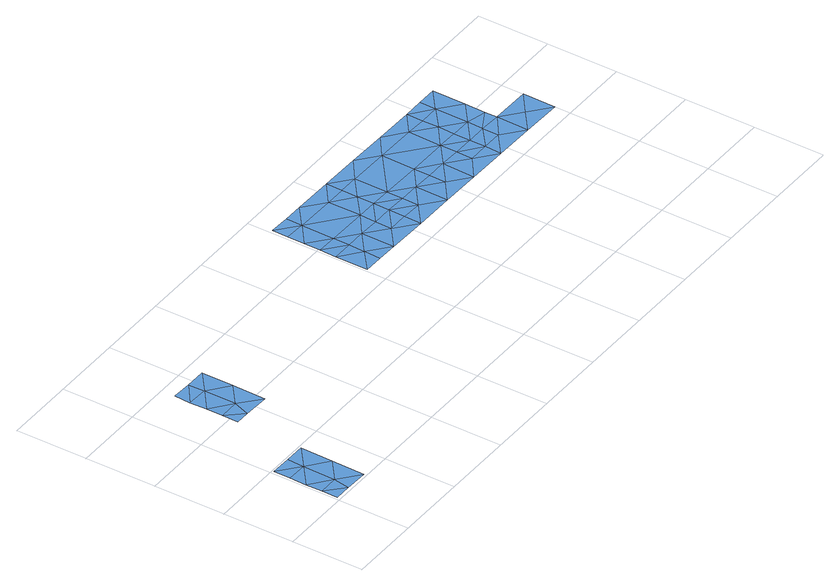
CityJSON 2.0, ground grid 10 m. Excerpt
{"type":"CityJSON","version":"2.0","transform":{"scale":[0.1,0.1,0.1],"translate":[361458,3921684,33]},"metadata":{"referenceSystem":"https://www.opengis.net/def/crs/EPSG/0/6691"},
"CityObjects":{
"waterbody1":{"type":"WaterBody","attributes":{"name":"9","class":"1140","function":"1","WaterBodyRiverFloodingRiskAttribute.description":"5","WaterBodyRiverFloodingRiskAttribute.rankOrg":"1","WaterBodyRiverFloodingRiskAttribute.adminType":"2","WaterBodyRiverFloodingRiskAttribute.scale":"L1"},"geometry":[{"type":"MultiSurface","lod":"1","boundaries":[[[0,1,2]],[[1,3,2]],[[3,4,5]],[[6,7,5]],[[4,6,5]],[[6,4,8]],[[9,10,2]],[[2,11,9]],[[11,2,5]],[[7,11,5]],[[10,0,2]],[[3,5,2]]]}]},
"waterbody2":{"type":"WaterBody","attributes":{"name":"9","class":"1140","function":"1","WaterBodyRiverFloodingRiskAttribute.description":"5","WaterBodyRiverFloodingRiskAttribute.rankOrg":"1","WaterBodyRiverFloodingRiskAttribute.adminType":"2","WaterBodyRiverFloodingRiskAttribute.scale":"L1"},"geometry":[{"type":"MultiSurface","lod":"1","boundaries":[[[12,13,14]],[[15,16,14]],[[17,15,13]],[[16,18,14]],[[19,20,18]],[[21,12,14]],[[13,15,14]],[[18,16,22]],[[22,19,18]],[[23,19,22]],[[20,21,18]],[[18,21,14]]]}]},
"waterbody3":{"type":"WaterBody","attributes":{"name":"9","class":"1140","function":"1","WaterBodyRiverFloodingRiskAttribute.description":"5","WaterBodyRiverFloodingRiskAttribute.rankOrg":"1","WaterBodyRiverFloodingRiskAttribute.adminType":"2","WaterBodyRiverFloodingRiskAttribute.scale":"L1"},"geometry":[{"type":"MultiSurface","lod":"1","boundaries":[[[24,25,26]],[[27,28,29]],[[25,30,31]],[[30,25,24]],[[32,26,25]],[[33,32,25]],[[28,32,29]],[[29,32,33]],[[29,33,34]],[[34,35,29]],[[29,35,27]],[[31,33,25]]]}]},
"waterbody4":{"type":"WaterBody","attributes":{"name":"9","class":"1140","function":"1","WaterBodyRiverFloodingRiskAttribute.description":"5","WaterBodyRiverFloodingRiskAttribute.rankOrg":"2","WaterBodyRiverFloodingRiskAttribute.adminType":"2","WaterBodyRiverFloodingRiskAttribute.scale":"L1"},"geometry":[{"type":"MultiSurface","lod":"1","boundaries":[[[36,37,38]],[[39,38,40]],[[41,42,43]],[[44,35,34]],[[40,45,46]],[[40,46,39]],[[46,44,39]],[[47,48,40]],[[45,40,48]],[[44,34,39]],[[36,31,30]],[[38,31,36]],[[38,33,31]],[[33,38,39]],[[42,49,43]],[[49,40,43]],[[40,49,47]],[[38,43,40]],[[37,43,38]],[[37,41,43]],[[34,33,39]]]}]},
"waterbody5":{"type":"WaterBody","attributes":{"name":"9","class":"1140","function":"1","WaterBodyRiverFloodingRiskAttribute.description":"5","WaterBodyRiverFloodingRiskAttribute.rankOrg":"2","WaterBodyRiverFloodingRiskAttribute.adminType":"2","WaterBodyRiverFloodingRiskAttribute.scale":"L1"},"geometry":[{"type":"MultiSurface","lod":"1","boundaries":[[[50,51,52]],[[53,50,52]],[[54,55,56]],[[57,58,59]],[[24,59,30]],[[26,57,59]],[[24,26,59]],[[60,61,51]],[[51,61,52]],[[61,54,52]],[[54,53,52]],[[56,53,54]],[[53,56,57]],[[57,56,58]],[[55,58,56]],[[59,58,62]],[[62,30,59]]]}]},
"waterbody6":{"type":"WaterBody","attributes":{"name":"9","class":"1140","function":"1","WaterBodyRiverFloodingRiskAttribute.description":"5","WaterBodyRiverFloodingRiskAttribute.rankOrg":"1","WaterBodyRiverFloodingRiskAttribute.adminType":"2","WaterBodyRiverFloodingRiskAttribute.scale":"L1"},"geometry":[{"type":"MultiSurface","lod":"1","boundaries":[[[63,64,65]],[[66,67,63]],[[64,68,65]],[[69,70,65]],[[66,63,71]],[[72,70,60]],[[36,30,62]],[[62,58,73]],[[55,54,69]],[[70,69,54]],[[70,54,61]],[[61,60,70]],[[67,64,63]],[[65,68,74]],[[73,74,37]],[[74,41,37]],[[41,74,42]],[[42,74,68]],[[73,37,36]],[[36,62,73]],[[73,65,74]],[[73,69,65]],[[58,69,73]],[[58,55,69]],[[72,71,70]],[[63,70,71]],[[70,63,65]]]}]},
"waterbody7":{"type":"WaterBody","attributes":{"name":"9","class":"1140","function":"1","WaterBodyRiverFloodingRiskAttribute.description":"5","WaterBodyRiverFloodingRiskAttribute.rankOrg":"2","WaterBodyRiverFloodingRiskAttribute.adminType":"2","WaterBodyRiverFloodingRiskAttribute.scale":"L1"},"geometry":[{"type":"MultiSurface","lod":"1","boundaries":[[[75,67,76]],[[66,76,67]],[[76,66,71]],[[76,71,77]],[[78,76,77]],[[76,78,79]],[[78,77,80]],[[71,72,77]],[[77,72,60]],[[80,81,82]],[[60,81,77]],[[81,80,77]],[[76,79,75]]]}]},
"waterbody8":{"type":"WaterBody","attributes":{"name":"9","class":"1140","function":"1","WaterBodyRiverFloodingRiskAttribute.description":"5","WaterBodyRiverFloodingRiskAttribute.rankOrg":"1","WaterBodyRiverFloodingRiskAttribute.adminType":"2","WaterBodyRiverFloodingRiskAttribute.scale":"L1"},"geometry":[{"type":"MultiSurface","lod":"1","boundaries":[[[83,50,84]],[[51,81,60]],[[85,86,87]],[[83,51,50]],[[84,85,87]],[[81,83,82]],[[87,86,82]],[[84,82,83]],[[87,82,84]],[[81,51,83]]]}]}
},
"vertices":[
[4,97,6],[4,74,6],[32,73,6],[3,50,6],[3,27,6],[31,27,6],[27,4,6],[59,3,6],[3,4,6],[61,96,6],[33,96,6],[60,50,6],
[121,280,5],[92,280,5],[92,257,5],[63,258,5],[63,234,6],[64,281,5],[91,211,6],[83,188,6],[119,187,6],[120,234,6],[63,211,6],[62,188,6],
[517,251,5],[489,251,5],[517,227,5],[404,229,5],[431,229,5],[432,252,5],[518,274,5],[489,274,5],[460,228,5],[461,275,5],[433,275,5],[404,275,5],
[518,297,5],[518,320,5],[490,297,5],[433,298,5],[434,344,5],[519,343,5],[519,366,5],[490,343,5],[405,299,5],[405,345,5],[405,322,5],[434,367,5],[406,368,5],[462,367,5],
[687,225,5],[688,248,5],[659,248,5],[630,226,5],[631,272,5],[603,272,5],[602,249,5],[574,227,5],[574,273,5],[546,250,5],[688,271,5],[660,271,5],[546,273,5],
[661,341,5],[633,364,5],[604,342,5],[689,340,5],[689,363,5],[576,365,5],[603,295,5],[660,295,5],[689,317,5],[688,294,5],[546,296,5],[547,343,5],
[718,363,5],[717,340,5],[717,294,5],[745,316,5],[746,363,5],[745,287,5],[716,271,5],[745,270,5],
[716,248,5],[744,224,5],[801,223,5],[801,269,5],[773,247,5]
]}
